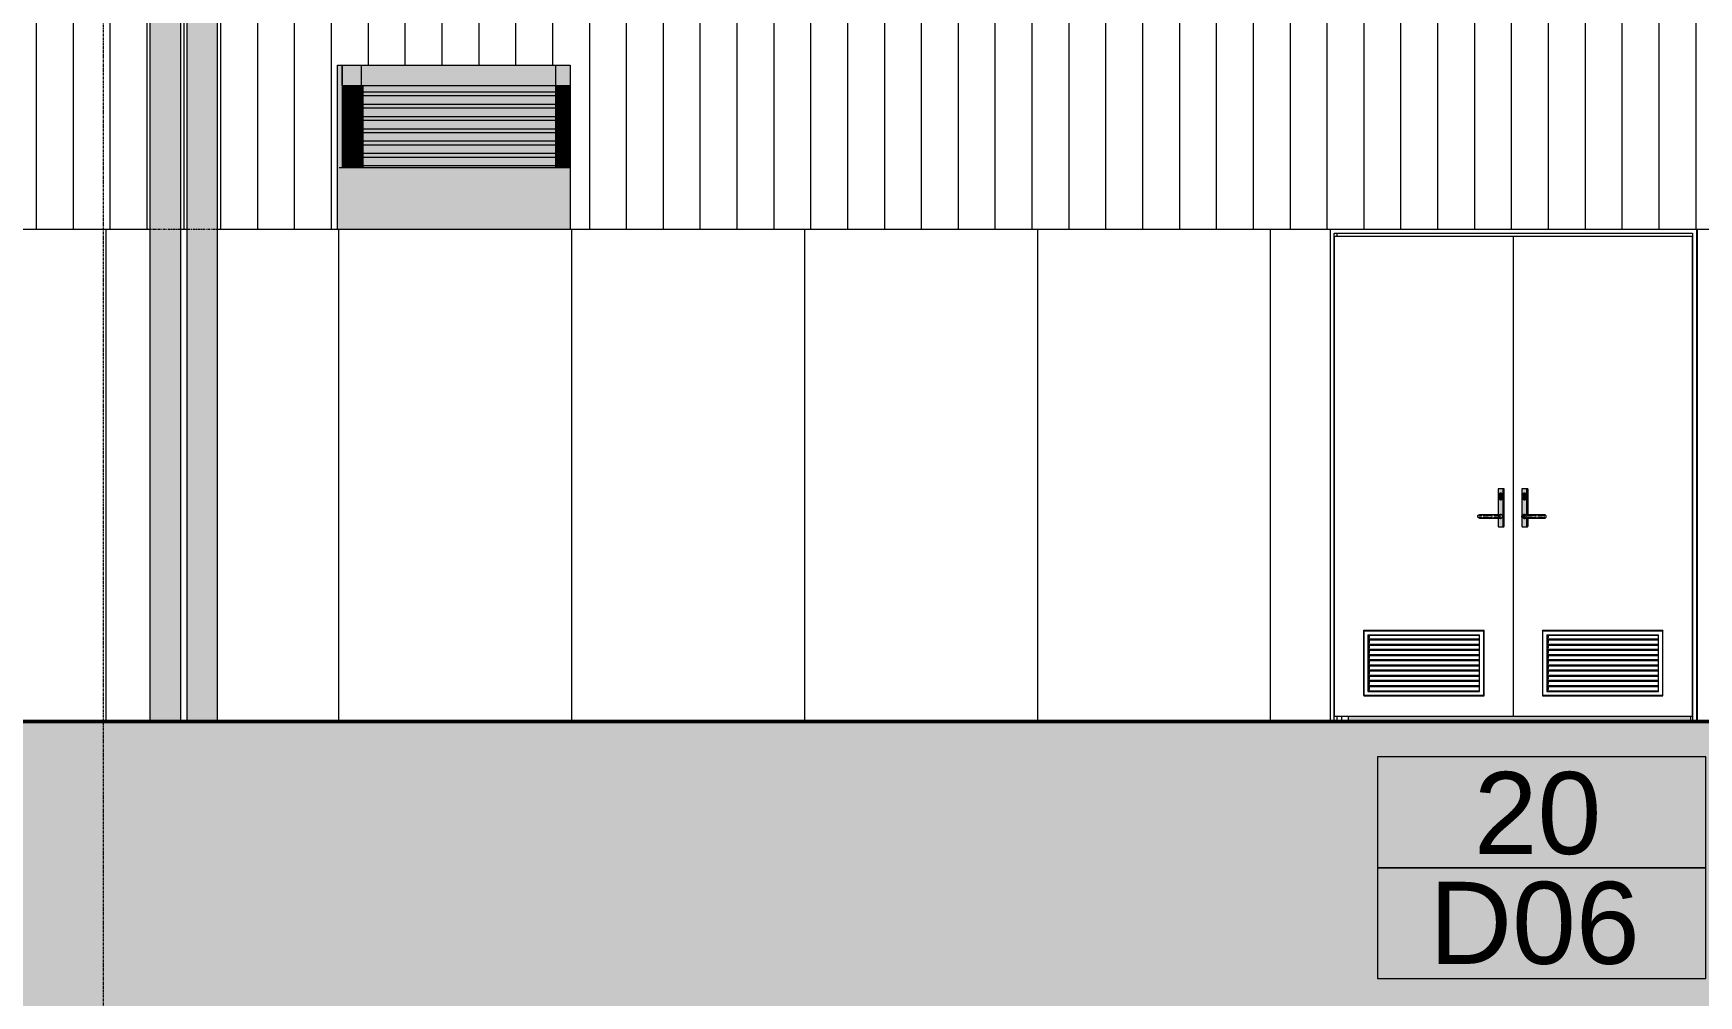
# Model space of a CAD drawing. Header units: millimetres. Extents: x -2361666 to -2009843, y -375 to 29863.
# Drawn here: x -2193011 to -2184899, y 3864 to 8555 of the extents above; entities that cross this region are included whole.
import ezdxf

# ---------------------------------------------------------------- set-up
doc = ezdxf.new("R2010")
doc.units = ezdxf.units.MM
doc.linetypes.add('AEC_Center', pattern=[24, 12, -4, 4, -4])
doc.linetypes.add('Grid Line', pattern=[21, 12, -3, 3, -3])
for name, color, linetype, lineweight in [('A-DETL', 90, 'Continuous', 50), ('A-DETL-GENF', 92, 'Continuous', 5), ('A-DOOR', 31, 'Continuous', 5), ('A-DOOR-FRAM', 31, 'Continuous', 5), ('A-DOOR-IDEN', 31, 'Continuous', 5), ('A-FLOR-LEVL', 51, 'Continuous', 5), ('A-GLAZ-CWMG', 51, 'Continuous', 5), ('A-WALL', 113, 'Continuous', 5), ('A-WALL-PATT', 111, 'Continuous', 5), ('P-SANR-FIXT', 6, 'Continuous', 5), ('S-BEAM', 12, 'Continuous', 5), ('S-GRID', 1, 'Continuous', 5)]:
    doc.layers.add(name, color=color, linetype=linetype, lineweight=lineweight)
doc.styles.add('Arial_2', font='arial.ttf', dxfattribs={"height": 400})

# ---------------------------------------------------------------- blocks, each defined once
blk = doc.blocks.new('Rectangular Mullion - 100 x 100mm-1547827-SOUTH EAST - PART A')
at = {"layer": 'A-GLAZ-CWMG'}
blk.add_hatch(color=256, dxfattribs=at).paths.add_polyline_path([(-952088.7, 8300), (-950976.9, 8300), (-950976.9, 8400), (-952088.7, 8400), (-952088.7, 8397.3)])
for q in [(-952088.7, 8400), (-950976.9, 8300)]:
    blk.add_line((-952088.7, 8300), q, dxfattribs=at)
blk = doc.blocks.new('Rectangular Mullion - 100 x 100mm-1252762-SOUTH EAST - PART A')
at = {"layer": 'A-GLAZ-CWMG'}
blk.add_hatch(color=256, dxfattribs=at).paths.add_polyline_path([(-951040.5, 7900), (-950976.9, 7900), (-950976.9, 7960), (-951048.6, 7960), (-951048.6, 7900)])
blk.add_line((-951048.6, 7960), (-951048.6, 7900), dxfattribs=at)
blk = doc.blocks.new('Rectangular Mullion - 100 x 100mm-V169-SOUTH EAST - PART A')
at = {"layer": 'A-GLAZ-CWMG'}
blk.add_hatch(color=256, dxfattribs=at).paths.add_polyline_path([(-951048.6, 8260), (-950976.9, 8260), (-950976.9, 8300), (-951048.6, 8300), (-951048.6, 8275.9)])
blk.add_line((-951048.6, 8320), (-951048.6, 8260), dxfattribs=at)
blk = doc.blocks.new('Rectangular Mullion - 100 x 100mm-1773487-SOUTH EAST - PART A')
at = {"layer": 'A-GLAZ-CWMG'}
blk.add_line((-951048.6, 8400), (-951048.6, 8320), dxfattribs=at)
blk = doc.blocks.new('Rectangular Mullion - 100 x 100mm-1252765-SOUTH EAST - PART A')
at = {"layer": 'A-GLAZ-CWMG'}
for points in [[(-952056.8, 7900), (-951994.2, 7900), (-951994.2, 7960), (-952088.7, 7960), (-952088.7, 7900)], [(-951994.2, 7900), (-951986, 7900), (-951986, 7960), (-951994.2, 7960), (-951994.2, 7910)]]:
    blk.add_hatch(color=256, dxfattribs=at).paths.add_polyline_path(points)
for p, q in [((-952088.7, 7960), (-952088.7, 7900)), ((-951994.2, 7900), (-951994.2, 7960))]:
    blk.add_line(p, q, dxfattribs=at)
blk = doc.blocks.new('Rectangular Mullion - 100 x 100mm-V170-SOUTH EAST - PART A')
at = {"layer": 'A-GLAZ-CWMG'}
for points in [[(-952088.7, 8260), (-951994.2, 8260), (-951994.2, 8300), (-952088.7, 8300), (-952088.7, 8270)], [(-951986, 8260), (-951986, 8300), (-951994.2, 8300), (-951994.2, 8260)]]:
    blk.add_hatch(color=256, dxfattribs=at).paths.add_polyline_path(points)
for p, q in [((-952088.7, 8320), (-952088.7, 8260)), ((-951994.2, 8260), (-951994.2, 8320))]:
    blk.add_line(p, q, dxfattribs=at)
blk = doc.blocks.new('Rectangular Mullion - 100 x 100mm-1773488-SOUTH EAST - PART A')
at = {"layer": 'A-GLAZ-CWMG'}
for p, q in [((-952088.7, 8400), (-952088.7, 8320)), ((-951994.2, 8320), (-951994.2, 8400))]:
    blk.add_line(p, q, dxfattribs=at)
blk = doc.blocks.new('Rectangular Mullion - 50 x 100mm-1773486-SOUTH EAST - PART A')
at = {"layer": 'A-GLAZ-CWMG'}
blk.add_hatch(color=256, dxfattribs=at).paths.add_polyline_path([(-951817.8, 7900), (-951048.6, 7900), (-951048.6, 7950), (-951986, 7950), (-951986, 7900)])
for p in [(-951986, 7900), (-951048.6, 7950)]:
    blk.add_line(p, (-951986, 7950), dxfattribs=at)
blk = doc.blocks.new('Rectangular Mullion - 50 x 100mm-V171-SOUTH EAST - PART A')
at = {"layer": 'A-GLAZ-CWMG'}
blk.add_hatch(color=256, dxfattribs=at).paths.add_polyline_path([(-951986, 7950), (-951048.6, 7950), (-951048.6, 8010), (-951986, 8010)])
for p, q in [((-951986, 7910), (-951986, 8010)), ((-951048.6, 8010), (-951986, 8010)), ((-951986, 7910), (-951048.6, 7910))]:
    blk.add_line(p, q, dxfattribs=at)
blk = doc.blocks.new('Rectangular Mullion - 50 x 100mm-V172-SOUTH EAST - PART A')
at = {"layer": 'A-GLAZ-CWMG'}
blk.add_hatch(color=256, dxfattribs=at).paths.add_polyline_path([(-951986, 8250), (-951048.6, 8250), (-951048.6, 8300), (-951986, 8300)])
for q in [(-951986, 8300), (-951048.6, 8210)]:
    blk.add_line((-951986, 8210), q, dxfattribs=at)
blk = doc.blocks.new('Rectangular Mullion - 50 x 100mm-V173-SOUTH EAST - PART A')
at = {"layer": 'A-GLAZ-CWMG'}
for q in [(-951986, 8300), (-951048.6, 8270)]:
    blk.add_line((-951986, 8270), q, dxfattribs=at)
blk = doc.blocks.new('Downpipe - L Spreader - Default-1556063-SOUTH EAST - PART A')
at = {"layer": 'P-SANR-FIXT'}
for points in [[(-952844.8, 5200), (-952699.1, 5200), (-952699.1, 9876), (-952707.8, 9859.7), (-952720.8, 9844.5), (-952737.1, 9831.5), (-952755.7, 9821.5), (-952775.3, 9815.2), (-952794.7, 9813.1), (-952812, 9815.2), (-952844.8, 9829.3), (-952844.8, 5253.4)], [(-952695.2, 5200), (-952696.4, 9887.3), (-952699.1, 9876), (-952699.1, 5200)]]:
    blk.add_hatch(color=256, dxfattribs=at).paths.add_polyline_path(points)
for p, q in [((-952845, 9831.5), (-952845, 5200)), ((-952695, 5200), (-952695, 9896.5))]:
    blk.add_line(p, q, dxfattribs=at)
blk = doc.blocks.new('X_Door-Panel-Hinge-Standard - Standard-2513151-SOUTH EAST - PART A')
at = {"layer": 'A-DOOR'}
for p, q in [((-946381.9, 5225), (-946381.9, 7565)), ((-945512.1, 7565), (-946381.9, 7565)), ((-945512.1, 7565), (-945512.1, 5225)), ((-946240.1, 5645), (-946240.1, 5325)), ((-946240.1, 5645), (-945653.9, 5645)), ((-946238.9, 5643), (-946240.1, 5645)), ((-946238.9, 5643), (-945656.4, 5643)), ((-946238.9, 5327), (-946238.9, 5643)), ((-946220, 5623), (-946220, 5347)), ((-946220, 5623), (-945675.3, 5623)), ((-946214.9, 5347), (-946214.9, 5623)), ((-946214.2, 5601), (-946211.3, 5621)), ((-946214.2, 5598), (-946214.2, 5601)), ((-945675.3, 5601), (-946214.2, 5601)), ((-946214.2, 5575.8), (-946211, 5598)), ((-946214.2, 5598), (-945675.3, 5598)), ((-946213, 5621), (-946213, 5609.1)), ((-946213, 5621), (-945675.3, 5621)), ((-946213, 5598), (-946213, 5583.9)), ((-945675.3, 5347), (-945675.3, 5623)), ((-945653.9, 5645), (-945656.4, 5643)), ((-945656.4, 5643), (-945656.4, 5327)), ((-945653.9, 5325), (-945653.9, 5645)), ((-946214.2, 5572.8), (-946214.2, 5575.8)), ((-945675.3, 5575.8), (-946214.2, 5575.8)), ((-946214.2, 5572.8), (-945675.3, 5572.8)), ((-946214.2, 5550.6), (-946211, 5572.8)), ((-946214.2, 5547.6), (-946214.2, 5550.6)), ((-945675.3, 5550.6), (-946214.2, 5550.6)), ((-946214.2, 5547.6), (-945675.3, 5547.6)), ((-946214.2, 5525.4), (-946211, 5547.6)), ((-946214.2, 5522.4), (-946214.2, 5525.4)), ((-945675.3, 5525.4), (-946214.2, 5525.4)), ((-946214.2, 5522.4), (-945675.3, 5522.4)), ((-946214.2, 5500.2), (-946211, 5522.4)), ((-946213, 5572.8), (-946213, 5558.7)), ((-946213, 5547.6), (-946213, 5533.5)), ((-946213, 5522.4), (-946213, 5508.3)), ((-946214.2, 5497.2), (-946214.2, 5500.2)), ((-945675.3, 5500.2), (-946214.2, 5500.2)), ((-946214.2, 5497.2), (-945675.3, 5497.2)), ((-946214.2, 5475), (-946211, 5497.2)), ((-946214.2, 5472), (-946214.2, 5475)), ((-945675.3, 5475), (-946214.2, 5475)), ((-946214.2, 5472), (-945675.3, 5472)), ((-946214.2, 5449.8), (-946211, 5472)), ((-946214.2, 5446.8), (-946214.2, 5449.8)), ((-945675.3, 5449.8), (-946214.2, 5449.8)), ((-946214.2, 5446.8), (-945675.3, 5446.8)), ((-946214.2, 5424.6), (-946211, 5446.8)), ((-946213, 5497.2), (-946213, 5483.1)), ((-946213, 5472), (-946213, 5457.9)), ((-946213, 5446.8), (-946213, 5432.7)), ((-946214.2, 5421.6), (-946214.2, 5424.6)), ((-945675.3, 5424.6), (-946214.2, 5424.6)), ((-946214.2, 5421.6), (-945675.3, 5421.6)), ((-946214.2, 5399.4), (-946211, 5421.6)), ((-946214.2, 5396.4), (-946214.2, 5399.4)), ((-945675.3, 5399.4), (-946214.2, 5399.4)), ((-946214.2, 5396.4), (-945675.3, 5396.4)), ((-946214.2, 5374.2), (-946211, 5396.4)), ((-946214.2, 5371.2), (-946214.2, 5374.2)), ((-945675.3, 5374.2), (-946214.2, 5374.2)), ((-946214.2, 5371.2), (-945675.3, 5371.2)), ((-946214.2, 5349), (-946211, 5371.2)), ((-946213, 5421.6), (-946213, 5407.5)), ((-946213, 5396.4), (-946213, 5382.3)), ((-946213, 5371.2), (-946213, 5357.1)), ((-946240.1, 5325), (-946238.9, 5327)), ((-946240.1, 5325), (-945653.9, 5325)), ((-945656.4, 5327), (-946238.9, 5327)), ((-946220, 5347), (-945675.3, 5347)), ((-945675.2, 5349), (-946214.2, 5349)), ((-945653.9, 5325), (-945656.4, 5327)), ((-945512.1, 5225), (-946381.9, 5225))]:
    blk.add_line(p, q, dxfattribs=at)
blk = doc.blocks.new('X_Door-Frame-Metal - Standard-V187-SOUTH EAST - PART A')
at = {"layer": 'A-DOOR-FRAM'}
for p, q in [((-947274.5, 7600), (-947274.5, 5200)), ((-947255.6, 5200), (-947255.6, 7580)), ((-947255.6, 7580), (-945510.2, 7580)), ((-947242.2, 7580), (-947242.2, 7565)), ((-945510.2, 7580), (-945510.2, 5200)), ((-945491.3, 7600), (-945491.3, 5200)), ((-945486.7, 7600), (-945486.7, 5200)), ((-947242.2, 5225), (-947242.2, 5200)), ((-947218.6, 5200), (-947218.6, 5225)), ((-947187.3, 5225), (-947187.3, 5200)), ((-945520.5, 5225), (-945520.5, 5200))]:
    blk.add_line(p, q, dxfattribs=at)
blk = doc.blocks.new('X_Door-Handle-Lockwood 4800 Series Lever - Standard-V188-SOUTH EAST - PART A')
at = {"layer": 'A-DOOR'}
h = blk.add_hatch(color=256, dxfattribs=at)
h.paths.add_polyline_path([(-946322.3, 6150), (-946316.7, 6151), (-946317.7, 6192.9), (-946335.8, 6193.2), (-946340.7, 6200), (-946333.7, 6208.7), (-946326.5, 6209.7), (-946316.7, 6207.5), (-946318.8, 6310.1), (-946323.6, 6282.8), (-946328.9, 6281), (-946335.8, 6284.2), (-946339.5, 6291), (-946338.1, 6150), (-946323, 6150)])
h.paths.add_polyline_path([(-946316.7, 6193.3), (-946317.7, 6205.5), (-946319.8, 6202.6), (-946316.7, 6193.4)])
h.paths.add_polyline_path([(-946319.8, 6305.6), (-946317.6, 6335), (-946341.2, 6334), (-946336.6, 6308.7), (-946331.4, 6312.7), (-946324.2, 6311.7), (-946320.6, 6307.7)])
h = blk.add_hatch(color=256, dxfattribs=at)
h.paths.add_polyline_path([(-946315.6, 6151), (-946312.9, 6151), (-946312.9, 6192.3), (-946316.7, 6190.5), (-946316.7, 6151)])
h.paths.add_polyline_path([(-946316.4, 6206.9), (-946312.9, 6207.7), (-946312.9, 6334), (-946316.7, 6334), (-946316.7, 6207)])
for points in [[(-946330.1, 6281), (-946324.2, 6283.9), (-946320.6, 6291), (-946322.3, 6308.3), (-946329.9, 6311.7), (-946338.7, 6306.3), (-946339.5, 6303), (-946338.4, 6288.9), (-946333.7, 6282), (-946331.2, 6281.3)], [(-946320.6, 6291), (-946319.5, 6291), (-946320.6, 6291)], [(-946324.7, 6192.1), (-946317.7, 6194.5), (-946324.7, 6200), (-946340.7, 6200), (-946333.7, 6193.3), (-946326.5, 6192.3)], [(-946325.8, 6200), (-946320.8, 6202.1), (-946317.7, 6207.1), (-946333.7, 6206.7), (-946338.1, 6204.1), (-946338.1, 6200), (-946326.5, 6200)], [(-946317.7, 6200), (-946269.4, 6202.1), (-946269.5, 6207.7), (-946317, 6205.7), (-946317.7, 6202.1)], [(-946268.2, 6192.3), (-946268.8, 6194.3), (-946269.5, 6200), (-946317.7, 6197.9), (-946315.8, 6192.3), (-946268.8, 6192.3)], [(-946236.7, 6192.1), (-946228.7, 6194.3), (-946228.3, 6200), (-946265, 6197.9), (-946268.2, 6193.1), (-946241.7, 6193.1)], [(-946260.2, 6200), (-946228.5, 6202.1), (-946228.8, 6206.9), (-946242.2, 6206.8), (-946260.2, 6207.2), (-946267.4, 6205.7), (-946263.6, 6200)]]:
    blk.add_hatch(color=256, dxfattribs=at).paths.add_polyline_path(points)
for p, q in [((-946341.2, 6334), (-946341.2, 6151)), ((-946317.6, 6335), (-946340.3, 6335)), ((-946313.9, 6335), (-946317.6, 6335)), ((-946317.6, 6335), (-946313.9, 6335)), ((-946316.7, 6206.4), (-946316.7, 6334)), ((-946312.9, 6334), (-946312.9, 6207.7)), ((-946339.5, 6303), (-946339.5, 6291)), ((-946325.2, 6313), (-946330.1, 6313)), ((-946330.1, 6281), (-946325.2, 6281)), ((-946320.6, 6291), (-946320.6, 6303)), ((-946319.5, 6303), (-946319.5, 6291)), ((-946325.2, 6208), (-946331.9, 6208)), ((-946331.9, 6192), (-946325.2, 6192)), ((-946316.7, 6151), (-946316.7, 6193.6)), ((-946266.9, 6208), (-946315.1, 6208)), ((-946315.1, 6192), (-946266.9, 6192)), ((-946312.9, 6192.3), (-946312.9, 6151)), ((-946230, 6208), (-946232.6, 6208)), ((-946232.6, 6192), (-946230, 6192)), ((-946340.3, 6150), (-946317.6, 6150)), ((-946317.6, 6150), (-946313.9, 6150)), ((-946313.9, 6150), (-946317.6, 6150))]:
    blk.add_line(p, q, dxfattribs=at)
at = {"layer": 'A-DOOR', "flags": 128}
for points in [[(-946341.3, 6200), (-946341.3, 6200.3), (-946341.3, 6200.6), (-946341.3, 6201), (-946341.2, 6201.3), (-946341.2, 6201.6), (-946341.1, 6201.9), (-946341, 6202.2), (-946340.9, 6202.5), (-946340.8, 6202.8), (-946340.7, 6203.1), (-946340.6, 6203.4), (-946340.4, 6203.7), (-946340.3, 6204), (-946340.1, 6204.2), (-946339.9, 6204.5), (-946339.8, 6204.8), (-946339.6, 6205), (-946339.4, 6205.3), (-946339.1, 6205.5), (-946338.9, 6205.7), (-946338.7, 6206), (-946338.4, 6206.2), (-946338.2, 6206.4), (-946337.9, 6206.6), (-946337.7, 6206.7), (-946337.4, 6206.9), (-946337.1, 6207.1), (-946336.8, 6207.2), (-946336.5, 6207.3), (-946336.2, 6207.5), (-946335.9, 6207.6), (-946335.6, 6207.7), (-946335.3, 6207.7), (-946335, 6207.8), (-946334.7, 6207.9), (-946334.4, 6207.9), (-946334.1, 6208), (-946333.8, 6208), (-946333.4, 6208), (-946333.3, 6208)], [(-946333.3, 6192), (-946333.7, 6192), (-946334, 6192), (-946334.3, 6192.1), (-946334.6, 6192.1), (-946334.9, 6192.2), (-946335.2, 6192.2), (-946335.6, 6192.3), (-946335.9, 6192.4), (-946336.2, 6192.5), (-946336.5, 6192.6), (-946336.8, 6192.8), (-946337, 6192.9), (-946337.3, 6193.1), (-946337.6, 6193.2), (-946337.9, 6193.4), (-946338.1, 6193.6), (-946338.4, 6193.8), (-946338.6, 6194), (-946338.9, 6194.2), (-946339.1, 6194.4), (-946339.3, 6194.7), (-946339.5, 6194.9), (-946339.7, 6195.2), (-946339.9, 6195.4), (-946340.1, 6195.7), (-946340.2, 6196), (-946340.4, 6196.2), (-946340.5, 6196.5), (-946340.7, 6196.8), (-946340.8, 6197.1), (-946340.9, 6197.4), (-946341, 6197.7), (-946341.1, 6198), (-946341.2, 6198.3), (-946341.2, 6198.6), (-946341.3, 6199), (-946341.3, 6199.3), (-946341.3, 6199.6), (-946341.3, 6199.9), (-946341.3, 6200)], [(-946333.3, 6208), (-946333.3, 6208), (-946333.3, 6208), (-946333.2, 6208), (-946333, 6208), (-946332.8, 6208), (-946332.6, 6208), (-946332.3, 6208), (-946332, 6208), (-946331.9, 6208)], [(-946315.1, 6208), (-946316.1, 6208), (-946317.1, 6208), (-946318.1, 6208), (-946319.1, 6208), (-946320, 6208), (-946321, 6208), (-946321.8, 6208), (-946322.7, 6208), (-946323.6, 6208), (-946324.4, 6208), (-946325.2, 6208), (-946325.9, 6208), (-946326.7, 6208), (-946327.4, 6208), (-946328, 6208), (-946328.6, 6208), (-946329.2, 6208), (-946329.8, 6208), (-946330.3, 6208), (-946330.8, 6208), (-946331.2, 6208), (-946331.6, 6208), (-946332, 6208), (-946332.3, 6208), (-946332.6, 6208), (-946332.8, 6208), (-946333, 6208), (-946333.2, 6208), (-946333.3, 6208), (-946333.3, 6208), (-946333.3, 6208)], [(-946333.3, 6192), (-946333.3, 6192), (-946333.3, 6192), (-946333.2, 6192), (-946333, 6192), (-946332.8, 6192), (-946332.6, 6192), (-946332.3, 6192), (-946332, 6192), (-946331.6, 6192), (-946331.2, 6192), (-946330.8, 6192), (-946330.3, 6192), (-946329.8, 6192), (-946329.2, 6192), (-946328.6, 6192), (-946328, 6192), (-946327.3, 6192), (-946326.6, 6192), (-946325.9, 6192), (-946325.2, 6192), (-946324.4, 6192), (-946323.5, 6192), (-946322.7, 6192), (-946321.8, 6192), (-946320.9, 6192), (-946320, 6192), (-946319.1, 6192), (-946318.1, 6192), (-946317.1, 6192), (-946316.1, 6192), (-946315.1, 6192)], [(-946331.9, 6192), (-946332.2, 6192), (-946332.5, 6192), (-946332.7, 6192), (-946332.9, 6192), (-946333.1, 6192), (-946333.2, 6192), (-946333.3, 6192), (-946333.3, 6192)], [(-946232.6, 6208), (-946233, 6208), (-946233.4, 6208), (-946233.8, 6208), (-946234.3, 6208), (-946234.9, 6208), (-946235.4, 6208), (-946236, 6208), (-946236.7, 6208), (-946237.3, 6208), (-946238, 6208), (-946238.8, 6208), (-946239.5, 6208), (-946240.3, 6208), (-946241.2, 6208), (-946242, 6208), (-946242.9, 6208), (-946243.8, 6208), (-946244.7, 6208), (-946245.7, 6208), (-946246.6, 6208), (-946247.6, 6208), (-946248.6, 6208), (-946249.7, 6208), (-946250.7, 6208), (-946251.7, 6208), (-946252.8, 6208), (-946253.8, 6208), (-946254.9, 6208), (-946256, 6208), (-946257.1, 6208), (-946258.1, 6208), (-946259.2, 6208), (-946260.3, 6208), (-946261.4, 6208), (-946262.4, 6208), (-946263.5, 6208), (-946264.6, 6208), (-946265.6, 6208), (-946266.6, 6208), (-946266.9, 6208)], [(-946266.9, 6192), (-946265.9, 6192), (-946264.8, 6192), (-946263.8, 6192), (-946262.7, 6192), (-946261.7, 6192), (-946260.6, 6192), (-946259.5, 6192), (-946258.4, 6192), (-946257.4, 6192), (-946256.3, 6192), (-946255.2, 6192), (-946254.1, 6192), (-946253.1, 6192), (-946252, 6192), (-946251, 6192), (-946249.9, 6192), (-946248.9, 6192), (-946247.9, 6192), (-946246.9, 6192), (-946245.9, 6192), (-946245, 6192), (-946244, 6192), (-946243.1, 6192), (-946242.3, 6192), (-946241.4, 6192), (-946240.6, 6192), (-946239.8, 6192), (-946239, 6192), (-946238.2, 6192), (-946237.5, 6192), (-946236.8, 6192), (-946236.2, 6192), (-946235.6, 6192), (-946235, 6192), (-946234.5, 6192), (-946234, 6192), (-946233.5, 6192), (-946233.1, 6192), (-946232.7, 6192), (-946232.6, 6192)]]:
    blk.add_lwpolyline(points, dxfattribs=at)
at = {"layer": 'A-DOOR'}
for centre, major_axis, start_param, end_param in [((-946340.3, 6334), (0, 1), 0, 1.570796), ((-946317.6, 6334), (0, 1), 4.712389, 6.283185), ((-946313.9, 6334), (0, 1), 4.712389, 6.283185), ((-946330.1, 6303), (0, 10), 4.712389, 7.853982), ((-946330.1, 6291), (0, 10), 1.570796, 4.712389), ((-946328.9, 6303), (0, 10), 4.712389, 7.068583), ((-946328.9, 6291), (0, 10), 3.141593, 3.403392), ((-946328.9, 6291), (0, 10), 3.665191, 4.712389), ((-946328.9, 6200), (0, 10), 5.591941, 7.068583), ((-946328.9, 6200), (0, 10), 2.356194, 3.832837), ((-946325.2, 6200), (0, 10), 0.261799, 0.785398), ((-946325.2, 6200), (0, 10), 2.356194, 2.879793), ((-946328.9, 6200), (0, 10), 4.712389, 4.974188), ((-946328.9, 6200), (0, 10), 4.45059, 4.712389), ((-946230, 6200), (0, 8), 4.712389, 6.544985), ((-946230, 6200), (0, 8), 2.879793, 4.712389), ((-946340.3, 6151), (0, 1), 1.570796, 3.141593), ((-946317.6, 6151), (0, 1), 3.141593, 4.712389), ((-946313.9, 6151), (0, 1), 3.141593, 4.712389)]:
    blk.add_ellipse(centre, major_axis=major_axis, ratio=0.945516, start_param=start_param, end_param=end_param, dxfattribs=at)
blk = doc.blocks.new('Structural Framing 26 - Structural Framing 26-1480178-SOUTH EAST - PART A')
at = {"layer": 'S-BEAM'}
blk.add_hatch(color=256, dxfattribs=at).paths.add_polyline_path([(-951817.8, 7600), (-950976.9, 7600), (-950976.9, 7900), (-952103.4, 7900), (-952103.4, 7600)])
blk.add_line((-952103.4, 7900), (-950976.9, 7900), dxfattribs=at)
blk = doc.blocks.new('Downpipe - L Spreader - Default-V203-SOUTH EAST - PART A')
at = {"layer": 'P-SANR-FIXT'}
for points in [[(-953024.5, 5200), (-952878.8, 5200), (-952878.8, 9849.7), (-952890.6, 9856.1), (-952900.5, 9844.5), (-952916.8, 9831.5), (-952935.4, 9821.5), (-952954.9, 9815.2), (-952974.1, 9813.1), (-952991.6, 9815.2), (-953024.5, 9829.3), (-953024.5, 5253.4)], [(-952874.9, 5200), (-952874.9, 9847.6), (-952878.8, 9849.7), (-952878.8, 5200)]]:
    blk.add_hatch(color=256, dxfattribs=at).paths.add_polyline_path(points)
for p, q in [((-953024.7, 9831.5), (-953024.7, 5200)), ((-952874.7, 5200), (-952874.7, 9847.5))]:
    blk.add_line(p, q, dxfattribs=at)
blk = doc.blocks.new('X_Door-Panel-Hinge-Standard - Standard-2513084-SOUTH EAST - PART A')
at = {"layer": 'A-DOOR'}
for p, q in [((-947253.7, 5225), (-947253.7, 7565)), ((-946383.8, 7565), (-947253.7, 7565)), ((-946383.8, 7565), (-946383.8, 5225)), ((-947110.6, 5643), (-947111.9, 5645)), ((-947111.9, 5645), (-947111.9, 5325)), ((-947111.9, 5645), (-946525.6, 5645)), ((-947110.6, 5643), (-946528.2, 5643)), ((-947110.6, 5327), (-947110.6, 5643)), ((-947091.7, 5623), (-947091.7, 5347)), ((-947091.7, 5623), (-946547.1, 5623)), ((-947086.7, 5347), (-947086.7, 5623)), ((-947085.9, 5601), (-947083.1, 5621)), ((-947085.9, 5598), (-947085.9, 5601)), ((-946547.1, 5601), (-947085.9, 5601)), ((-947085.9, 5575.8), (-947082.8, 5598)), ((-947085.9, 5598), (-946547.1, 5598)), ((-947084.8, 5621), (-947084.8, 5609.1)), ((-947084.8, 5621), (-946547.1, 5621)), ((-947084.8, 5598), (-947084.8, 5583.9)), ((-946547.1, 5347), (-946547.1, 5623)), ((-946525.6, 5645), (-946528.2, 5643)), ((-946528.2, 5643), (-946528.2, 5327)), ((-946525.6, 5325), (-946525.6, 5645)), ((-947085.9, 5572.8), (-947085.9, 5575.8)), ((-946547.1, 5575.8), (-947085.9, 5575.8)), ((-947085.9, 5572.8), (-946547.1, 5572.8)), ((-947085.9, 5550.6), (-947082.8, 5572.8)), ((-947085.9, 5547.6), (-947085.9, 5550.6)), ((-946547.1, 5550.6), (-947085.9, 5550.6)), ((-947085.9, 5547.6), (-946547.1, 5547.6)), ((-947085.9, 5525.4), (-947082.8, 5547.6)), ((-947085.9, 5522.4), (-947085.9, 5525.4)), ((-946547.1, 5525.4), (-947085.9, 5525.4)), ((-947085.9, 5522.4), (-946547.1, 5522.4)), ((-947085.9, 5500.2), (-947082.8, 5522.4)), ((-947084.8, 5572.8), (-947084.8, 5558.7)), ((-947084.8, 5547.6), (-947084.8, 5533.5)), ((-947084.8, 5522.4), (-947084.8, 5508.3)), ((-947085.9, 5497.2), (-947085.9, 5500.2)), ((-946547.1, 5500.2), (-947085.9, 5500.2)), ((-947085.9, 5497.2), (-946547.1, 5497.2)), ((-947085.9, 5475), (-947082.8, 5497.2)), ((-947085.9, 5472), (-947085.9, 5475)), ((-946547.1, 5475), (-947085.9, 5475)), ((-947085.9, 5472), (-946547.1, 5472)), ((-947085.9, 5449.8), (-947082.8, 5472)), ((-947085.9, 5446.8), (-947085.9, 5449.8)), ((-946547.1, 5449.8), (-947085.9, 5449.8)), ((-947085.9, 5446.8), (-946547.1, 5446.8)), ((-947085.9, 5424.6), (-947082.8, 5446.8)), ((-947084.8, 5497.2), (-947084.8, 5483.1)), ((-947084.8, 5472), (-947084.8, 5457.9)), ((-947084.8, 5446.8), (-947084.8, 5432.7)), ((-947085.9, 5421.6), (-947085.9, 5424.6)), ((-946547.1, 5424.6), (-947085.9, 5424.6)), ((-947085.9, 5421.6), (-946547.1, 5421.6)), ((-947085.9, 5399.4), (-947082.8, 5421.6)), ((-947085.9, 5396.4), (-947085.9, 5399.4)), ((-946547.1, 5399.4), (-947085.9, 5399.4)), ((-947085.9, 5396.4), (-946547.1, 5396.4)), ((-947085.9, 5374.2), (-947082.8, 5396.4)), ((-947085.9, 5371.2), (-947085.9, 5374.2)), ((-946547.1, 5374.2), (-947085.9, 5374.2)), ((-947085.9, 5371.2), (-946547.1, 5371.2)), ((-947085.9, 5349), (-947082.8, 5371.2)), ((-947084.8, 5421.6), (-947084.8, 5407.5)), ((-947084.8, 5396.4), (-947084.8, 5382.3)), ((-947084.8, 5371.2), (-947084.8, 5357.1)), ((-947110.6, 5327), (-947111.9, 5325)), ((-947111.9, 5325), (-946525.6, 5325)), ((-946528.2, 5327), (-947110.6, 5327)), ((-947091.7, 5347), (-946547.1, 5347)), ((-946547, 5349), (-947085.9, 5349)), ((-946528.2, 5327), (-946525.6, 5325)), ((-946383.8, 5225), (-947253.7, 5225))]:
    blk.add_line(p, q, dxfattribs=at)
blk = doc.blocks.new('X_Door-Handle-Lockwood 4800 Series Lever - Standard-V292-SOUTH EAST - PART A')
at = {"layer": 'A-DOOR'}
h = blk.add_hatch(color=256, dxfattribs=at)
h.paths.add_polyline_path([(-946446.7, 6150), (-946432, 6151), (-946434.2, 6310.1), (-946439, 6282.8), (-946444.3, 6281), (-946451.3, 6283.9), (-946454.9, 6291), (-946453.4, 6206.1), (-946451, 6207.1), (-946444.3, 6210), (-946437.6, 6207.1), (-946434.8, 6200), (-946437.6, 6192.9), (-946444.3, 6190), (-946451, 6192.9), (-946454.1, 6193.8), (-946456.6, 6193.2), (-946455.6, 6150), (-946449, 6150)])
h.paths.add_polyline_path([(-946435.2, 6305.6), (-946433, 6335), (-946456.6, 6334), (-946452.6, 6308.8), (-946444.3, 6313), (-946437.6, 6310.1), (-946436, 6307.7)])
for points in [[(-946428.3, 6151), (-946428.3, 6334), (-946432, 6334), (-946432, 6151)], [(-946445.4, 6281), (-946439.6, 6284.4), (-946436, 6291), (-946437.6, 6308.2), (-946449.1, 6311.7), (-946454.7, 6304.8), (-946454.6, 6288.4), (-946446.6, 6281.3), (-946446.5, 6281.3)], [(-946532.4, 6200), (-946484.1, 6202.1), (-946484.1, 6207.7), (-946531.6, 6205.7), (-946532.3, 6202.1)], [(-946482.8, 6192.3), (-946483.4, 6194.3), (-946484.2, 6200), (-946532.3, 6197.9), (-946530.4, 6192.3), (-946497.6, 6192.3)]]:
    blk.add_hatch(color=256, dxfattribs=at).paths.add_polyline_path(points)
h = blk.add_hatch(color=256, dxfattribs=at)
h.paths.add_polyline_path([(-946551.4, 6200), (-946551.4, 6205.1), (-946555.3, 6200)])
h.paths.add_polyline_path([(-946547.4, 6200), (-946535.4, 6202.1), (-946532.4, 6207), (-946547.5, 6206.3), (-946550, 6200)])
h = blk.add_hatch(color=256, dxfattribs=at)
h.paths.add_polyline_path([(-946551.4, 6200), (-946553.7, 6197.9), (-946551, 6197.9)])
h.paths.add_polyline_path([(-946538.1, 6192.8), (-946532.4, 6194.5), (-946538.1, 6200), (-946550, 6197.8), (-946547.4, 6193.7), (-946542.2, 6193.9)])
h = blk.add_hatch(color=256, dxfattribs=at)
h.paths.add_polyline_path([(-946444, 6200), (-946443, 6200), (-946445.1, 6207), (-946447.4, 6207.2), (-946444.3, 6200)])
h.paths.add_polyline_path([(-946472.3, 6200), (-946449.8, 6200), (-946451, 6205.9), (-946476.2, 6207.5), (-946482, 6205.7), (-946476.2, 6200)])
h = blk.add_hatch(color=256, dxfattribs=at)
h.paths.add_polyline_path([(-946471.5, 6192.1), (-946449.4, 6194.3), (-946451, 6200), (-946479.6, 6197.9), (-946481.3, 6192.9), (-946472.3, 6192.2)])
h.paths.add_polyline_path([(-946447.4, 6192.8), (-946443.4, 6193.1), (-946445.1, 6200), (-946446.3, 6200), (-946446.7, 6197.2)])
for p, q in [((-946456.6, 6334), (-946456.6, 6206.4)), ((-946433, 6335), (-946455.6, 6335)), ((-946429.2, 6335), (-946433, 6335)), ((-946433, 6335), (-946429.2, 6335)), ((-946432, 6151), (-946432, 6334)), ((-946428.3, 6334), (-946428.3, 6151)), ((-946454.9, 6303), (-946454.9, 6291)), ((-946440.6, 6313), (-946445.4, 6313)), ((-946445.4, 6281), (-946440.6, 6281)), ((-946436, 6291), (-946436, 6303)), ((-946434.8, 6303), (-946434.8, 6291)), ((-946543.9, 6208), (-946546.5, 6208)), ((-946546.5, 6192), (-946543.9, 6192)), ((-946481.5, 6208), (-946529.8, 6208)), ((-946529.8, 6192), (-946481.5, 6192)), ((-946456.6, 6193.6), (-946456.6, 6151)), ((-946440.6, 6208), (-946447.2, 6208)), ((-946447.2, 6192), (-946440.6, 6192)), ((-946455.6, 6150), (-946433, 6150)), ((-946433, 6150), (-946429.2, 6150)), ((-946429.2, 6150), (-946433, 6150))]:
    blk.add_line(p, q, dxfattribs=at)
at = {"layer": 'A-DOOR', "flags": 128}
for points in [[(-946556, 6200), (-946556, 6200.3), (-946556, 6200.6), (-946555.9, 6201), (-946555.9, 6201.3), (-946555.8, 6201.6), (-946555.7, 6201.9), (-946555.7, 6202.2), (-946555.6, 6202.5), (-946555.5, 6202.8), (-946555.3, 6203.1), (-946555.2, 6203.4), (-946555.1, 6203.7), (-946554.9, 6204), (-946554.8, 6204.2), (-946554.6, 6204.5), (-946554.4, 6204.8), (-946554.2, 6205), (-946554, 6205.3), (-946553.8, 6205.5), (-946553.6, 6205.7), (-946553.3, 6206), (-946553.1, 6206.2), (-946552.8, 6206.4), (-946552.6, 6206.6), (-946552.3, 6206.7), (-946552, 6206.9), (-946551.7, 6207.1), (-946551.5, 6207.2), (-946551.2, 6207.3), (-946550.9, 6207.5), (-946550.6, 6207.6), (-946550.3, 6207.7), (-946550, 6207.7), (-946549.7, 6207.8), (-946549.3, 6207.9), (-946549, 6207.9), (-946548.7, 6208), (-946548.4, 6208), (-946548.1, 6208), (-946548, 6208)], [(-946548, 6192), (-946548.3, 6192), (-946548.6, 6192), (-946548.9, 6192.1), (-946549.3, 6192.1), (-946549.6, 6192.2), (-946549.9, 6192.2), (-946550.2, 6192.3), (-946550.5, 6192.4), (-946550.8, 6192.5), (-946551.1, 6192.6), (-946551.4, 6192.8), (-946551.7, 6192.9), (-946552, 6193.1), (-946552.2, 6193.2), (-946552.5, 6193.4), (-946552.8, 6193.6), (-946553, 6193.8), (-946553.3, 6194), (-946553.5, 6194.2), (-946553.7, 6194.4), (-946553.9, 6194.7), (-946554.1, 6194.9), (-946554.3, 6195.2), (-946554.5, 6195.4), (-946554.7, 6195.7), (-946554.9, 6196), (-946555, 6196.2), (-946555.2, 6196.5), (-946555.3, 6196.8), (-946555.4, 6197.1), (-946555.5, 6197.4), (-946555.6, 6197.7), (-946555.7, 6198), (-946555.8, 6198.3), (-946555.9, 6198.6), (-946555.9, 6199), (-946555.9, 6199.3), (-946556, 6199.6), (-946556, 6199.9), (-946556, 6200)], [(-946548, 6208), (-946548, 6208), (-946547.9, 6208), (-946547.8, 6208), (-946547.6, 6208), (-946547.4, 6208), (-946547.2, 6208), (-946546.9, 6208), (-946546.6, 6208), (-946546.5, 6208)], [(-946529.8, 6208), (-946530.8, 6208), (-946531.8, 6208), (-946532.8, 6208), (-946533.7, 6208), (-946534.7, 6208), (-946535.6, 6208), (-946536.5, 6208), (-946537.4, 6208), (-946538.2, 6208), (-946539, 6208), (-946539.8, 6208), (-946540.6, 6208), (-946541.3, 6208), (-946542, 6208), (-946542.6, 6208), (-946543.3, 6208), (-946543.9, 6208), (-946544.4, 6208), (-946544.9, 6208), (-946545.4, 6208), (-946545.9, 6208), (-946546.3, 6208), (-946546.6, 6208), (-946546.9, 6208), (-946547.2, 6208), (-946547.4, 6208), (-946547.6, 6208), (-946547.8, 6208), (-946547.9, 6208), (-946548, 6208), (-946548, 6208)], [(-946548, 6192), (-946548, 6192), (-946547.9, 6192), (-946547.8, 6192), (-946547.6, 6192), (-946547.4, 6192), (-946547.2, 6192), (-946546.9, 6192), (-946546.6, 6192), (-946546.2, 6192), (-946545.8, 6192), (-946545.4, 6192), (-946544.9, 6192), (-946544.4, 6192), (-946543.9, 6192), (-946543.3, 6192), (-946542.6, 6192), (-946542, 6192), (-946541.3, 6192), (-946540.5, 6192), (-946539.8, 6192), (-946539, 6192), (-946538.2, 6192), (-946537.3, 6192), (-946536.5, 6192), (-946535.6, 6192), (-946534.6, 6192), (-946533.7, 6192), (-946532.7, 6192), (-946531.8, 6192), (-946530.8, 6192), (-946529.8, 6192)], [(-946546.5, 6192), (-946546.8, 6192), (-946547.1, 6192), (-946547.4, 6192), (-946547.6, 6192), (-946547.7, 6192), (-946547.9, 6192), (-946547.9, 6192), (-946548, 6192)], [(-946447.2, 6208), (-946447.6, 6208), (-946448, 6208), (-946448.5, 6208), (-946449, 6208), (-946449.5, 6208), (-946450, 6208), (-946450.7, 6208), (-946451.3, 6208), (-946452, 6208), (-946452.7, 6208), (-946453.4, 6208), (-946454.2, 6208), (-946455, 6208), (-946455.8, 6208), (-946456.6, 6208), (-946457.5, 6208), (-946458.4, 6208), (-946459.4, 6208), (-946460.3, 6208), (-946461.3, 6208), (-946462.3, 6208), (-946463.3, 6208), (-946464.3, 6208), (-946465.3, 6208), (-946466.4, 6208), (-946467.4, 6208), (-946468.5, 6208), (-946469.5, 6208), (-946470.6, 6208), (-946471.7, 6208), (-946472.8, 6208), (-946473.9, 6208), (-946474.9, 6208), (-946476, 6208), (-946477.1, 6208), (-946478.1, 6208), (-946479.2, 6208), (-946480.2, 6208), (-946481.3, 6208), (-946481.5, 6208)], [(-946481.5, 6192), (-946480.5, 6192), (-946479.5, 6192), (-946478.4, 6192), (-946477.4, 6192), (-946476.3, 6192), (-946475.2, 6192), (-946474.1, 6192), (-946473.1, 6192), (-946472, 6192), (-946470.9, 6192), (-946469.8, 6192), (-946468.8, 6192), (-946467.7, 6192), (-946466.6, 6192), (-946465.6, 6192), (-946464.6, 6192), (-946463.5, 6192), (-946462.5, 6192), (-946461.5, 6192), (-946460.6, 6192), (-946459.6, 6192), (-946458.7, 6192), (-946457.8, 6192), (-946456.9, 6192), (-946456, 6192), (-946455.2, 6192), (-946454.4, 6192), (-946453.6, 6192), (-946452.9, 6192), (-946452.1, 6192), (-946451.5, 6192), (-946450.8, 6192), (-946450.2, 6192), (-946449.6, 6192), (-946449.1, 6192), (-946448.6, 6192), (-946448.1, 6192), (-946447.7, 6192), (-946447.3, 6192), (-946447.2, 6192)]]:
    blk.add_lwpolyline(points, dxfattribs=at)
at = {"layer": 'A-DOOR'}
for centre, major_axis, start_param, end_param in [((-946455.6, 6334), (0, 1), 0, 1.570796), ((-946433, 6334), (0, 1), 4.712389, 6.283185), ((-946429.2, 6334), (0, 1), 4.712389, 6.283185), ((-946445.4, 6303), (0, 10), 4.712389, 7.853982), ((-946445.4, 6291), (0, 10), 1.570796, 4.712389), ((-946444.3, 6303), (0, 10), 4.712389, 6.544985), ((-946440.6, 6303), (0, 10), 0.261799, 0.499515), ((-946440.6, 6303), (0, 10), 0.261799, 0.499515), ((-946444.3, 6291), (0, 10), 3.141593, 3.403392), ((-946444.3, 6291), (0, 10), 3.665191, 4.712389), ((-946543.9, 6200), (0, 8), 5.759587, 7.330383), ((-946543.9, 6200), (0, 8), 2.094395, 3.665191), ((-946444.3, 6200), (0, 10), 4.712389, 7.068583), ((-946444.3, 6200), (0, 10), 2.356194, 4.712389), ((-946440.6, 6200), (0, 10), 0.261799, 1.047198), ((-946440.6, 6200), (0, 10), 2.094395, 2.879793), ((-946440.6, 6200), (0, 8), 1.047198, 1.570796), ((-946440.6, 6200), (0, 8), 1.570796, 2.094395), ((-946440.6, 6200), (0, 8), 0, 0.523599), ((-946440.6, 6200), (0, 8), 2.617994, 3.141593), ((-946455.6, 6151), (0, 1), 1.570796, 3.141593), ((-946433, 6151), (0, 1), 3.141593, 4.712389), ((-946429.2, 6151), (0, 1), 3.141593, 4.712389)]:
    blk.add_ellipse(centre, major_axis=major_axis, ratio=0.945516, start_param=start_param, end_param=end_param, dxfattribs=at)
blk = doc.blocks.new('AA_DOOR_MARK _ TYPE MARK_HA2 - Mark _ Type Mark-1751130-SOUTH EAST - PART A')
at = {"layer": 'A-DOOR-IDEN'}
for p, q in [((-945444.7, 5027.4), (-947044.7, 5027.4)), ((-947044.7, 5027.4), (-947044.7, 4487.4)), ((-945444.7, 4487.4), (-945444.7, 5027.4)), ((-947044.7, 4487.4), (-945444.7, 4487.4)), ((-945444.7, 4487.4), (-947044.7, 4487.4)), ((-947044.7, 4487.4), (-947044.7, 3947.4)), ((-945444.7, 3947.4), (-945444.7, 4487.4)), ((-947044.7, 3947.4), (-945444.7, 3947.4))]:
    blk.add_line(p, q, dxfattribs=at)

msp = doc.modelspace()

# ---------------------------------------------------------------- hatches: boundary and pattern name
at = {"layer": 'A-DETL-GENF'}
msp.add_hatch(color=7, dxfattribs=at).paths.add_polyline_path([(-2268408.9, 187.9), (-2148300.9, 187.9), (-2148300.9, 5200), (-2229410.7, 5200), (-2268408.9, 4345.2), (-2268408.9, 1949.8)])
at = {"layer": 'A-WALL'}
msp.add_hatch(color=256, dxfattribs=at).paths.add_polyline_path([(-2191530.2, 7600), (-2191522, 7600), (-2191522, 7900), (-2191507.4, 7900), (-2191507.4, 8400), (-2191530.2, 8400), (-2191530.2, 7900)])
h = msp.add_hatch(color=256, dxfattribs=at)
h.paths.add_polyline_path([(-2217367.7, 5200), (-2216673.6, 5200), (-2216673.6, 5225), (-2217570.6, 5225), (-2217572.6, 5225), (-2218461.7, 5225), (-2218461.7, 5200), (-2217450.6, 5200)])
h.paths.add_polyline_path([(-2167720.6, 5200), (-2166868.9, 5200), (-2166868.9, 5225), (-2168560.6, 5225), (-2168560.6, 5200), (-2167731.7, 5200)])
h.paths.add_polyline_path([(-2186606, 5200), (-2184939.1, 5200), (-2184939.1, 5225), (-2186606, 5225)])
at = {"layer": 'A-WALL-PATT'}
h = msp.add_hatch(dxfattribs=at)
h.set_pattern_fill('FP_104', color=256, style=0, pattern_type=2)
h.set_pattern_definition([(90, (-2124190.72, 7600), (-179.648, 1e-14), [])])
h.paths.add_polyline_path([(-2212405.7, 7600), (-2209821.8, 7600), (-2209822, 10211.5), (-2210438.4, 10545.3), (-2210449.2, 10555.4), (-2210455.4, 10568.4), (-2210456.6, 10609.6), (-2210456.6, 10639.2), (-2212405.7, 10674.4), (-2212405.7, 7676)])
h.paths.add_polyline_path([(-2177560.4, 7600), (-2172968.1, 7600), (-2172968.4, 9511.5), (-2173584.8, 9845.3), (-2173595.6, 9855.4), (-2173601.8, 9868.4), (-2173603, 9883.6), (-2173603, 9974.1), (-2183423.8, 10151.4), (-2183421.6, 10093.3), (-2182801.6, 9755.4), (-2182796.4, 9750.5), (-2182790.1, 9737.5), (-2182788.9, 9706), (-2182788.9, 7600), (-2178537.3, 7600)])
h.paths.add_polyline_path([(-2162987.3, 7600), (-2162987.6, 9411.5), (-2163604, 9745.3), (-2163614.8, 9755.4), (-2163621, 9768.4), (-2163622.2, 9794), (-2173273.7, 9968.2), (-2173273.4, 9944.4), (-2172651.5, 9605.4), (-2172646.2, 9600.5), (-2172640, 9587.5), (-2172638.8, 9556), (-2172638.8, 7600), (-2164861.1, 7600)])
h.paths.add_polyline_path([(-2148300.9, 7600), (-2148300.9, 9517.5), (-2153176.2, 9605.5), (-2152644.3, 9315.4), (-2152639.1, 9310.5), (-2152632.9, 9297.5), (-2152631.7, 9266), (-2152631.7, 7600), (-2149231.3, 7600)])
h.paths.add_polyline_path([(-2209672.1, 7600), (-2209642.1, 7600), (-2209642.4, 10211.5), (-2209672.1, 10227.6), (-2209672.1, 7676)])
h.paths.add_polyline_path([(-2209492.5, 7600), (-2201501.2, 7600), (-2201501.5, 10011.5), (-2202117.9, 10345.3), (-2202128.7, 10355.4), (-2202134.9, 10368.4), (-2202136.1, 10383.6), (-2202136.1, 10489), (-2210103, 10631.3), (-2209505.1, 10305.4), (-2209499.9, 10300.5), (-2209493.7, 10287.5), (-2209492.5, 10256), (-2209492.5, 7676)])
h.paths.add_polyline_path([(-2160953.7, 7600), (-2157912.9, 7600), (-2157913.2, 9311.5), (-2158529.6, 9645.3), (-2158540.4, 9655.4), (-2158546.6, 9668.4), (-2158547.8, 9702.5), (-2163185.2, 9786.1), (-2162670.7, 9505.4), (-2162663.2, 9495.7), (-2162659.3, 9487.5), (-2162658.1, 9456), (-2162658.1, 7600), (-2161930.5, 7600)])
h.paths.add_polyline_path([(-2157763.3, 7600), (-2157733.3, 7600), (-2157733.5, 9311.5), (-2157763.3, 9327.6), (-2157763.3, 7676)])
h.paths.add_polyline_path([(-2157583.6, 7600), (-2152961, 7600), (-2152961.2, 9221.5), (-2153577.6, 9555.3), (-2153588.5, 9565.4), (-2153594.7, 9578.4), (-2153595.9, 9613.1), (-2158126.9, 9694.9), (-2157596.3, 9405.4), (-2157591, 9400.5), (-2157584.8, 9387.5), (-2157583.6, 9356), (-2157583.6, 7676)])
h.paths.add_polyline_path([(-2172818.5, 7600), (-2172788.5, 7600), (-2172788.7, 9511.5), (-2172818.5, 9527.6), (-2172818.5, 7676)])
h.paths.add_polyline_path([(-2182938.6, 7600), (-2182938.8, 9661.5), (-2182968.6, 9677.6), (-2182968.6, 7600)])
h.paths.add_polyline_path([(-2183118.2, 7600), (-2183118.5, 9661.5), (-2183734.9, 9995.3), (-2183745.7, 10005.4), (-2183751.9, 10018.4), (-2183753.1, 10033.6), (-2183753.1, 10157.3), (-2192748.8, 10318.9), (-2192748.5, 10264.4), (-2192126.5, 9925.4), (-2192121.3, 9920.5), (-2192115.1, 9907.5), (-2192113.9, 9876), (-2192113.9, 7600), (-2191530.2, 7600), (-2191530.2, 8400), (-2190395.6, 8400), (-2190395.6, 7600), (-2183177.4, 7600)])
h.paths.add_polyline_path([(-2162837.7, 7600), (-2162807.7, 7600), (-2162808, 9411.5), (-2162837.7, 9427.6), (-2162837.7, 7676)])
h.paths.add_polyline_path([(-2192263.5, 7600), (-2192263.8, 9831.5), (-2192293.5, 9847.6), (-2192293.5, 7600)])
h.paths.add_polyline_path([(-2192443.2, 7600), (-2192443.4, 9831.5), (-2193059.8, 10165.3), (-2193070.6, 10175.4), (-2193076.8, 10188.4), (-2193078, 10203.6), (-2193078, 10325.6), (-2201806.8, 10483.1), (-2201806.6, 10444.4), (-2201184.6, 10105.4), (-2201179.3, 10100.5), (-2201173.1, 10087.5), (-2201171.9, 10056), (-2201171.9, 7600), (-2192457.6, 7600)])
h.paths.add_polyline_path([(-2152781.3, 7600), (-2152781.6, 9221.5), (-2152811.4, 9237.6), (-2152811.4, 7600)])
h.paths.add_polyline_path([(-2201351.6, 7600), (-2201321.6, 7600), (-2201321.8, 10011.5), (-2201351.6, 10027.6), (-2201351.6, 7676)])
h.paths.add_polyline_path([(-2173423.3, 9928.2), (-2173423.3, 9970.9), (-2173453.3, 9971.4), (-2173453.1, 9944.4), (-2173429, 9931.3)])
h.paths.add_polyline_path([(-2183573.5, 10078.2), (-2183573.5, 10154.1), (-2183603.5, 10154.6), (-2183603.2, 10094.4), (-2183579.1, 10081.3)])
h.paths.add_polyline_path([(-2192898.4, 10248.2), (-2192898.4, 10322.3), (-2192928.4, 10322.9), (-2192928.2, 10264.4), (-2192904.1, 10251.3)])
h.paths.add_polyline_path([(-2201956.4, 10428.2), (-2201956.4, 10485.8), (-2201986.5, 10486.3), (-2201986.2, 10444.4), (-2201962.1, 10431.3)])
h.paths.add_polyline_path([(-2210277, 10628.2), (-2210277, 10635.9), (-2210291.7, 10636.2), (-2210282.7, 10631.3)])
h = msp.add_hatch(dxfattribs=at)
h.set_pattern_fill('FP_103', color=256, style=0, pattern_type=2)
h.set_pattern_definition([(90, (-2172235.1, 5200), (-1134.62, 7e-14), []), (180, (-2172235.1, 5200), (-3e-13, -2400), [])])
h.paths.add_polyline_path([(-2212565.7, 5200), (-2209821.8, 5200), (-2209821.8, 7600), (-2212565.7, 7600), (-2212565.7, 5253.4)])
h.paths.add_polyline_path([(-2192113.9, 5200), (-2186693.2, 5200), (-2186693.2, 7600), (-2192113.9, 7600), (-2192113.9, 5473.6)])
h.paths.add_polyline_path([(-2200690.6, 6043.7), (-2200695.3, 6037.8), (-2200693.9, 6037.8)])
h.paths.add_polyline_path([(-2200272.5, 5200), (-2197610.5, 5200), (-2197610.5, 5210), (-2194045.9, 5210), (-2194045.9, 5200), (-2192443.2, 5200), (-2192443.2, 7600), (-2201171.9, 7600), (-2201171.9, 6045.8), (-2200685.6, 6043.7), (-2200685.6, 5927.8), (-2200959.8, 5925.8), (-2200959.8, 5200), (-2200458.2, 5200)])
h.paths.add_polyline_path([(-2201076.4, 5200), (-2201076.4, 5925.8), (-2201171.9, 5925.8), (-2201171.9, 5200)])
h.paths.add_polyline_path([(-2201321.6, 5200), (-2201321.6, 5925.8), (-2201351.6, 5925.8), (-2201351.6, 5200)])
h.paths.add_polyline_path([(-2201501.2, 5200), (-2201501.2, 7600), (-2209492.5, 7598.8), (-2209492.5, 5200), (-2201982, 5200)])
h.paths.add_polyline_path([(-2192263.5, 5200), (-2192263.5, 7600), (-2192293.5, 7600), (-2192293.5, 5200)])
h.paths.add_polyline_path([(-2172235.1, 5200), (-2172235.1, 7600), (-2172638.8, 7599.7), (-2172638.8, 5200), (-2172431.8, 5200)])
h.paths.add_polyline_path([(-2184905.4, 5200), (-2183118.2, 5200), (-2183118.2, 7600), (-2184905.4, 7598), (-2184905.4, 5253.4)])
h.paths.add_polyline_path([(-2182968.6, 5200), (-2182938.6, 5200), (-2182938.6, 7600), (-2182968.6, 7600), (-2182968.6, 5253.4)])
h.paths.add_polyline_path([(-2173337.9, 6043.7), (-2173342.6, 6037.8), (-2173341.3, 6037.8)])
h.paths.add_polyline_path([(-2182788.9, 5200), (-2173723.6, 5200), (-2173723.6, 5925.8), (-2173999.7, 5927.8), (-2174004.4, 5933.8), (-2174011.6, 5955.8), (-2174014.2, 5985.8), (-2174011.6, 6015.8), (-2174004.4, 6037.8), (-2173999.7, 6043.7), (-2173994.7, 6045.8), (-2173327.8, 6043.7), (-2173319, 6028.2), (-2173314.6, 6001.3), (-2173313.3, 5985.8), (-2173319, 5943.4), (-2173327.8, 5927.8), (-2173603.9, 5925.8), (-2173603.9, 5200), (-2172968.1, 5200), (-2172968.1, 7600), (-2182788.9, 7600), (-2182788.9, 5201.7)])
h.paths.add_polyline_path([(-2172788.5, 5200), (-2172788.5, 7600), (-2172818.5, 7599.5), (-2172818.5, 5200)])
h.paths.add_polyline_path([(-2209672.1, 5200), (-2209642.1, 5200), (-2209642.1, 7600), (-2209672.1, 7598.9), (-2209672.1, 5253.4)])
h.paths.add_polyline_path([(-2201351.6, 6044.2), (-2201347.5, 6045.8), (-2201321.6, 6045.8), (-2201321.6, 7600), (-2201351.6, 7600), (-2201351.6, 6045.8)])

# ---------------------------------------------------------------- linework, layer by layer
at = {"layer": 'A-DETL'}
msp.add_line((-2148300.9, 5200), (-2229410.7, 5200), dxfattribs=at)
at = {"layer": 'A-FLOR-LEVL', "linetype": 'AEC_Center'}
for p, q in [((-2278035.1, 7600), (-2141459.7, 7600)), ((-2278035.1, 5200), (-2141459.7, 5200))]:
    msp.add_line(p, q, dxfattribs=at)
at = {"layer": 'A-WALL'}
for p, q in [((-2191530.2, 7600), (-2191530.2, 8400)), ((-2191530.2, 8400), (-2190395.6, 8400)), ((-2190395.6, 8400), (-2190395.6, 7600)), ((-2201171.9, 7600), (-2192443.2, 7600)), ((-2192293.5, 7600), (-2192263.5, 7600)), ((-2192113.9, 7600), (-2190395.6, 7600)), ((-2190395.6, 7600), (-2183118.2, 7600))]:
    msp.add_line(p, q, dxfattribs=at)
at = {"layer": 'S-GRID', "linetype": 'Grid Line'}
msp.add_line((-2192669.7, 224.7), (-2192669.7, 26143.2), dxfattribs=at)

# ---------------------------------------------------------------- block references
at = {"layer": 'A-DOOR'}
for name in ['X_Door-Frame-Metal - Standard-V187-SOUTH EAST - PART A', 'X_Door-Panel-Hinge-Standard - Standard-2513084-SOUTH EAST - PART A', 'X_Door-Panel-Hinge-Standard - Standard-2513151-SOUTH EAST - PART A', 'X_Door-Handle-Lockwood 4800 Series Lever - Standard-V292-SOUTH EAST - PART A', 'X_Door-Handle-Lockwood 4800 Series Lever - Standard-V188-SOUTH EAST - PART A']:
    msp.add_blockref(name, (-1239418.7, 0), dxfattribs=at)
at = {"layer": 'A-DOOR-IDEN'}
msp.add_blockref('AA_DOOR_MARK _ TYPE MARK_HA2 - Mark _ Type Mark-1751130-SOUTH EAST - PART A', (-1239418.7, 0), dxfattribs=at)
at = {"layer": 'A-GLAZ-CWMG'}
for name, p in [('Rectangular Mullion - 100 x 100mm-1547827-SOUTH EAST - PART A', (-1239418.7, 0)), ('Rectangular Mullion - 100 x 100mm-1773488-SOUTH EAST - PART A', (-1239418.7, 0)), ('Rectangular Mullion - 100 x 100mm-1773487-SOUTH EAST - PART A', (-1239418.7, 0)), ('Rectangular Mullion - 100 x 100mm-V170-SOUTH EAST - PART A', (-1239418.7, 0)), ('Rectangular Mullion - 50 x 100mm-V172-SOUTH EAST - PART A', (-1239418.7, 0)), ('Rectangular Mullion - 50 x 100mm-V173-SOUTH EAST - PART A', (-1239418.7, 0)), ('Rectangular Mullion - 100 x 100mm-V169-SOUTH EAST - PART A', (-1239418.7, 0)), ('Rectangular Mullion - 100 x 100mm-1252765-SOUTH EAST - PART A', (-1239418.7, 300)), ('Rectangular Mullion - 100 x 100mm-1252765-SOUTH EAST - PART A', (-1239418.7, 240)), ('Rectangular Mullion - 50 x 100mm-V171-SOUTH EAST - PART A', (-1239418.7, 240)), ('Rectangular Mullion - 100 x 100mm-1252762-SOUTH EAST - PART A', (-1239418.7, 300)), ('Rectangular Mullion - 100 x 100mm-1252762-SOUTH EAST - PART A', (-1239418.7, 240)), ('Rectangular Mullion - 100 x 100mm-1252765-SOUTH EAST - PART A', (-1239418.7, 180)), ('Rectangular Mullion - 50 x 100mm-V171-SOUTH EAST - PART A', (-1239418.7, 180)), ('Rectangular Mullion - 50 x 100mm-V171-SOUTH EAST - PART A', (-1239418.7, 120)), ('Rectangular Mullion - 100 x 100mm-1252762-SOUTH EAST - PART A', (-1239418.7, 180)), ('Rectangular Mullion - 100 x 100mm-1252765-SOUTH EAST - PART A', (-1239418.7, 120)), ('Rectangular Mullion - 50 x 100mm-V171-SOUTH EAST - PART A', (-1239418.7, 60)), ('Rectangular Mullion - 100 x 100mm-1252762-SOUTH EAST - PART A', (-1239418.7, 120)), ('Rectangular Mullion - 100 x 100mm-1252765-SOUTH EAST - PART A', (-1239418.7, 60)), ('Rectangular Mullion - 100 x 100mm-1252765-SOUTH EAST - PART A', (-1239418.7, 0)), ('Rectangular Mullion - 50 x 100mm-V171-SOUTH EAST - PART A', (-1239418.7, 0)), ('Rectangular Mullion - 100 x 100mm-1252762-SOUTH EAST - PART A', (-1239418.7, 60)), ('Rectangular Mullion - 100 x 100mm-1252762-SOUTH EAST - PART A', (-1239418.7, 0)), ('Rectangular Mullion - 50 x 100mm-1773486-SOUTH EAST - PART A', (-1239418.7, 0))]:
    msp.add_blockref(name, p, dxfattribs=at)
at = {"layer": 'P-SANR-FIXT'}
for name in ['Downpipe - L Spreader - Default-V203-SOUTH EAST - PART A', 'Downpipe - L Spreader - Default-1556063-SOUTH EAST - PART A']:
    msp.add_blockref(name, (-1239418.7, 0), dxfattribs=at)
at = {"layer": 'S-BEAM'}
msp.add_blockref('Structural Framing 26 - Structural Framing 26-1480178-SOUTH EAST - PART A', (-1239418.7, 0), dxfattribs=at)

# ---------------------------------------------------------------- texts
at = {"layer": 'A-DOOR-IDEN', "char_height": 400, "attachment_point": 1, "style": 'Arial_2'}
for s, insert, width in [('20', (-2185994.2, 4954.2), 769.62), ('D06', (-2186210.9, 4418.9), 1266.666)]:
    msp.add_mtext(s, dxfattribs=dict(at, insert=insert, width=width))

doc.saveas('drawing.dxf')
